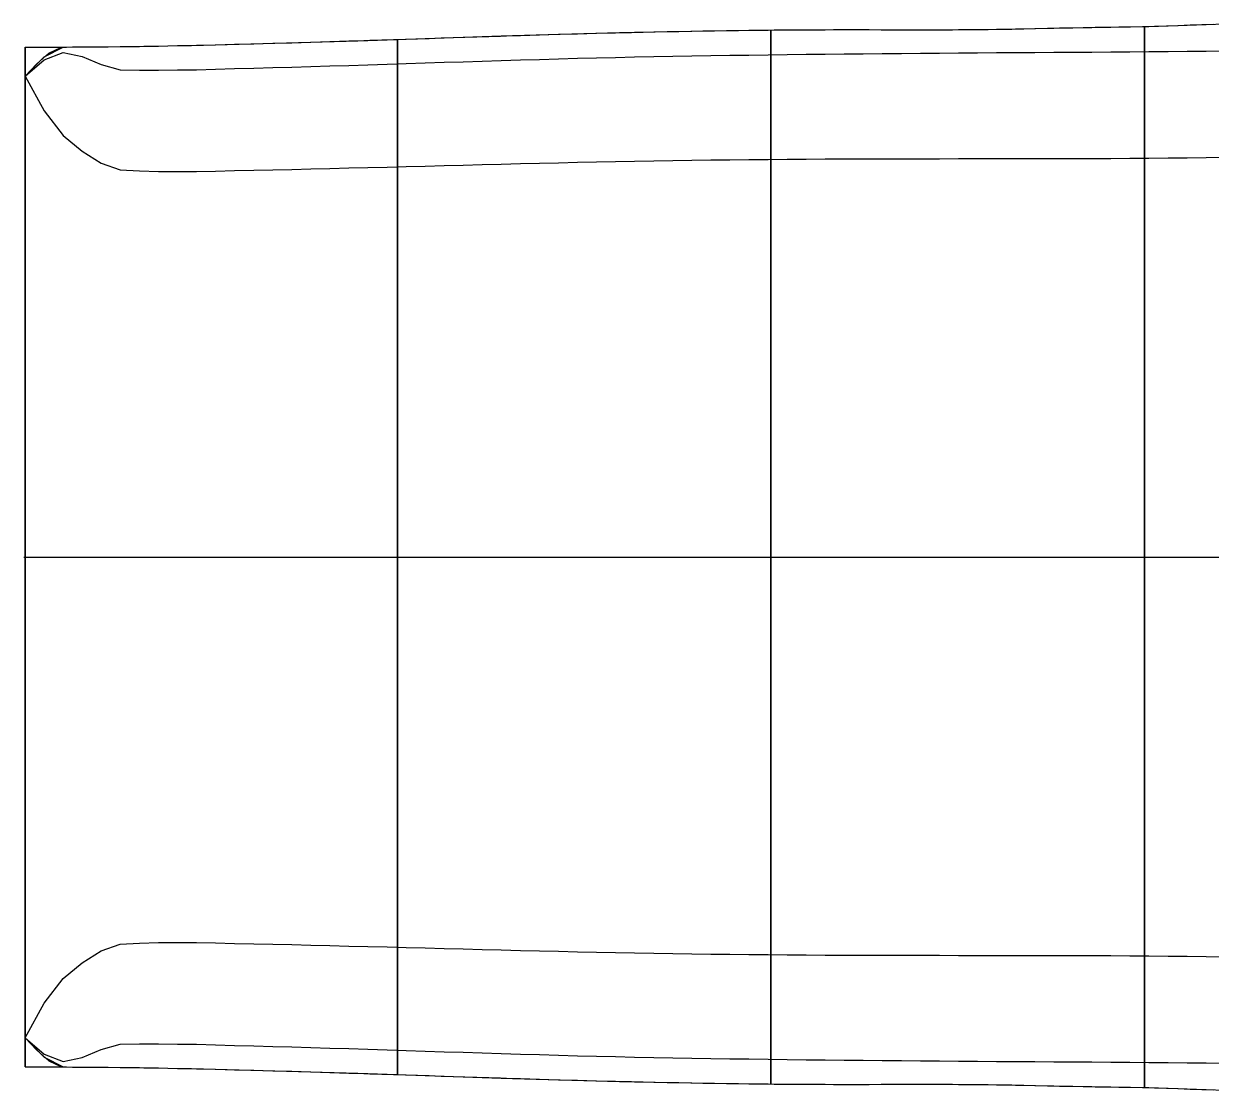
# Model space of a CAD drawing. Header units: millimetres. Extents: x 0 to 1780, y 0 to 425.
# Drawn here: x 0 to 445, y 12.6 to 412.4 of the extents above; entities that cross this region are included whole.
import ezdxf

# ---------------------------------------------------------------- set-up
doc = ezdxf.new("R2010")
doc.units = ezdxf.units.MM
for name, color, linetype in [('HULL_LONGITUDINAL_LINES', 7, 'Continuous'), ('HULL_SHEER', 3, 'Continuous'), ('HULL_STATION_LINES', 8, 'Continuous'), ('HULL_WATERLINES', 4, 'Continuous'), ('REFERENCE_CENTERLINE', 6, 'Continuous')]:
    doc.layers.add(name, color=color, linetype=linetype)

msp = doc.modelspace()

# ---------------------------------------------------------------- linework, layer by layer
at = {"layer": 'HULL_LONGITUDINAL_LINES'}
for points in [[(0.5, 392.76, 107.87), (7.64, 399.92, 100.07), (14.78, 403.58, 95.05), (21.92, 403.68, 92.77), (29.05, 403.73, 91.14), (36.19, 403.78, 90.34), (43.33, 403.87, 90.21), (50.47, 404, 90.14), (57.61, 404.14, 90.1), (64.75, 404.29, 90.08), (71.89, 404.46, 90.07), (79.02, 404.64, 90.07), (86.16, 404.82, 90.06), (93.3, 405.02, 90.04), (100.44, 405.23, 90.03), (107.58, 405.44, 90.02), (114.72, 405.66, 90.01), (121.86, 405.89, 89.99), (128.99, 406.12, 89.98), (136.13, 406.36, 89.97), (143.27, 406.59, 89.95), (150.41, 406.83, 89.94), (157.55, 407.07, 89.92), (164.69, 407.3, 89.91), (171.83, 407.53, 89.9), (178.96, 407.76, 89.88), (186.1, 407.98, 89.87), (193.24, 408.2, 89.86), (200.38, 408.4, 89.85), (207.52, 408.6, 89.83), (214.66, 408.79, 89.82), (221.8, 408.97, 89.81), (228.93, 409.14, 89.8), (236.07, 409.3, 89.79), (243.21, 409.44, 89.79), (250.35, 409.58, 89.78), (257.49, 409.7, 89.77), (264.63, 409.81, 89.76), (271.77, 409.91, 89.76), (278.9, 409.99, 89.75), (286.04, 410.05, 89.75), (293.18, 410.1, 89.75), (300.32, 410.13, 89.74), (307.46, 410.15, 89.74), (314.6, 410.14, 89.74), (321.73, 410.13, 89.73), (328.87, 410.13, 89.73), (336.01, 410.13, 89.73), (343.15, 410.13, 89.73), (350.29, 410.14, 89.73), (357.43, 410.17, 89.73), (364.57, 410.27, 89.73), (371.7, 410.41, 89.73), (378.84, 410.54, 89.73), (385.98, 410.71, 89.73), (393.12, 410.87, 89.73), (400.26, 410.99, 89.73), (407.4, 411.11, 89.73), (414.54, 411.23, 89.73), (421.67, 411.38, 89.73), (428.81, 411.6, 89.73), (435.95, 411.85, 89.73), (443.09, 412.1, 89.73), (450.23, 412.35, 89.73)], [(0.5, 392.76, 149.38), (7.64, 399.92, 145.12), (14.78, 403.58, 142.39), (21.92, 403.68, 141.14), (29.05, 403.73, 140.25), (36.19, 403.78, 139.82), (43.33, 403.87, 139.75), (50.47, 404, 139.71), (57.61, 404.14, 139.69), (64.75, 404.29, 139.68), (71.89, 404.46, 139.67), (79.02, 404.64, 139.67), (86.16, 404.82, 139.66), (93.3, 405.02, 139.66), (100.44, 405.23, 139.65), (107.58, 405.44, 139.64), (114.72, 405.66, 139.64), (121.86, 405.89, 139.63), (128.99, 406.12, 139.62), (136.13, 406.36, 139.62), (143.27, 406.59, 139.61), (150.41, 406.83, 139.6), (157.55, 407.07, 139.59), (164.69, 407.3, 139.59), (171.83, 407.53, 139.58), (178.96, 407.76, 139.57), (186.1, 407.98, 139.56), (193.24, 408.2, 139.56), (200.38, 408.4, 139.55), (207.52, 408.6, 139.54), (214.66, 408.79, 139.54), (221.8, 408.97, 139.53), (228.93, 409.14, 139.53), (236.07, 409.3, 139.52), (243.21, 409.44, 139.52), (250.35, 409.58, 139.51), (257.49, 409.7, 139.51), (264.63, 409.81, 139.51), (271.77, 409.91, 139.5), (278.9, 409.99, 139.5), (286.04, 410.05, 139.5), (293.18, 410.1, 139.49), (300.32, 410.13, 139.49), (307.46, 410.15, 139.49), (314.6, 410.14, 139.49), (321.73, 410.13, 139.49), (328.87, 410.13, 139.49), (336.01, 410.13, 139.49), (343.15, 410.13, 139.49), (350.29, 410.14, 139.49), (357.43, 410.17, 139.49), (364.57, 410.27, 139.49), (371.7, 410.41, 139.49), (378.84, 410.54, 139.49), (385.98, 410.71, 139.49), (393.12, 410.87, 139.49), (400.26, 410.99, 139.49), (407.4, 411.11, 139.49), (414.54, 411.23, 139.49), (421.67, 411.38, 139.49), (428.81, 411.6, 139.49), (435.95, 411.85, 139.49), (443.09, 412.1, 139.49), (450.23, 412.35, 139.49)], [(0.5, 403.5, 190.89), (7.64, 403.54, 190.18), (14.78, 403.59, 189.73), (21.92, 403.68, 189.52), (29.05, 403.73, 189.37), (36.19, 403.78, 189.3), (43.33, 403.87, 189.29), (50.47, 404, 189.28), (57.61, 404.14, 189.28), (64.75, 404.29, 189.28), (71.89, 404.46, 189.27), (79.02, 404.64, 189.27), (86.16, 404.82, 189.27), (93.3, 405.02, 189.27), (100.44, 405.23, 189.27), (107.58, 405.44, 189.27), (114.72, 405.66, 189.27), (121.86, 405.89, 189.27), (128.99, 406.12, 189.27), (136.13, 406.36, 189.26), (143.27, 406.59, 189.26), (150.41, 406.83, 189.26), (157.55, 407.07, 189.26), (164.69, 407.3, 189.26), (171.83, 407.53, 189.26), (178.96, 407.76, 189.26), (186.1, 407.98, 189.26), (193.24, 408.2, 189.26), (200.38, 408.4, 189.25), (207.52, 408.6, 189.25), (214.66, 408.79, 189.25), (221.8, 408.97, 189.25), (228.93, 409.14, 189.25), (236.07, 409.3, 189.25), (243.21, 409.44, 189.25), (250.35, 409.58, 189.25), (257.49, 409.7, 189.25), (264.63, 409.81, 189.25), (271.77, 409.91, 189.25), (278.9, 409.99, 189.25), (286.04, 410.05, 189.25), (293.18, 410.1, 189.24), (300.32, 410.13, 189.24), (307.46, 410.15, 189.24), (314.6, 410.14, 189.24), (321.73, 410.13, 189.24), (328.87, 410.13, 189.24), (336.01, 410.13, 189.24), (343.15, 410.13, 189.24), (350.29, 410.14, 189.24), (357.43, 410.17, 189.24), (364.57, 410.27, 189.24), (371.7, 410.41, 189.24), (378.84, 410.54, 189.24), (385.98, 410.71, 189.24), (393.12, 410.87, 189.24), (400.26, 410.99, 189.24), (407.4, 411.11, 189.24), (414.54, 411.23, 189.24), (421.67, 411.38, 189.24), (428.81, 411.6, 189.24), (435.95, 411.85, 189.24), (443.09, 412.1, 189.24), (450.23, 412.35, 189.24)], [(0.5, 392.76, 74.66), (7.64, 398.82, 64.02), (14.78, 401.55, 57.17), (21.92, 400.08, 54.07), (29.05, 397.07, 51.84), (36.19, 395.06, 50.75), (43.33, 395, 50.58), (50.47, 395.01, 50.48), (57.61, 395.04, 50.42), (64.75, 395.11, 50.4), (71.89, 395.29, 50.39), (79.02, 395.52, 50.38), (86.16, 395.71, 50.37), (93.3, 395.91, 50.35), (100.44, 396.11, 50.34), (107.58, 396.32, 50.32), (114.72, 396.53, 50.3), (121.86, 396.75, 50.28), (128.99, 396.98, 50.27), (136.13, 397.21, 50.25), (143.27, 397.44, 50.23), (150.41, 397.67, 50.21), (157.55, 397.9, 50.19), (164.69, 398.13, 50.17), (171.83, 398.36, 50.15), (178.96, 398.58, 50.13), (186.1, 398.79, 50.12), (193.24, 399, 50.1), (200.38, 399.2, 50.08), (207.52, 399.39, 50.07), (214.66, 399.57, 50.05), (221.8, 399.74, 50.04), (228.93, 399.9, 50.02), (236.07, 400.05, 50.01), (243.21, 400.18, 50), (250.35, 400.31, 49.99), (257.49, 400.43, 49.98), (264.63, 400.53, 49.97), (271.77, 400.63, 49.96), (278.9, 400.73, 49.96), (286.04, 400.82, 49.95), (293.18, 400.9, 49.95), (300.32, 400.97, 49.94), (307.46, 401.05, 49.94), (314.6, 401.12, 49.93), (321.73, 401.19, 49.93), (328.87, 401.25, 49.93), (336.01, 401.31, 49.93), (343.15, 401.37, 49.93), (350.29, 401.42, 49.93), (357.43, 401.47, 49.93), (364.57, 401.52, 49.93), (371.7, 401.56, 49.93), (378.84, 401.61, 49.93), (385.98, 401.65, 49.93), (393.12, 401.69, 49.93), (400.26, 401.73, 49.93), (407.4, 401.78, 49.93), (414.54, 401.83, 49.93), (421.67, 401.89, 49.93), (428.81, 401.95, 49.93), (435.95, 402.02, 49.93), (443.09, 402.09, 49.93), (450.23, 402.18, 49.93)], [(0.5, 392.76, 49.75), (7.64, 379.73, 36.98), (14.78, 370.45, 28.77), (21.92, 364.62, 25.05), (29.05, 360.04, 22.37), (36.19, 357.66, 21.06), (43.33, 357.26, 20.85), (50.47, 357.03, 20.73), (57.61, 356.92, 20.67), (64.75, 356.95, 20.64), (71.89, 357.1, 20.63), (79.02, 357.29, 20.62), (86.16, 357.45, 20.6), (93.3, 357.6, 20.58), (100.44, 357.77, 20.56), (107.58, 357.93, 20.54), (114.72, 358.11, 20.52), (121.86, 358.29, 20.5), (128.99, 358.47, 20.48), (136.13, 358.65, 20.46), (143.27, 358.84, 20.43), (150.41, 359.02, 20.41), (157.55, 359.21, 20.39), (164.69, 359.4, 20.37), (171.83, 359.58, 20.34), (178.96, 359.76, 20.32), (186.1, 359.93, 20.3), (193.24, 360.1, 20.28), (200.38, 360.26, 20.26), (207.52, 360.42, 20.24), (214.66, 360.57, 20.22), (221.8, 360.71, 20.21), (228.93, 360.84, 20.19), (236.07, 360.97, 20.18), (243.21, 361.08, 20.16), (250.35, 361.19, 20.15), (257.49, 361.29, 20.14), (264.63, 361.38, 20.13), (271.77, 361.46, 20.12), (278.9, 361.53, 20.11), (286.04, 361.59, 20.1), (293.18, 361.64, 20.1), (300.32, 361.69, 20.09), (307.46, 361.72, 20.09), (314.6, 361.75, 20.08), (321.73, 361.77, 20.08), (328.87, 361.78, 20.08), (336.01, 361.78, 20.07), (343.15, 361.78, 20.07), (350.29, 361.79, 20.07), (357.43, 361.79, 20.07), (364.57, 361.8, 20.07), (371.7, 361.81, 20.07), (378.84, 361.82, 20.07), (385.98, 361.83, 20.07), (393.12, 361.85, 20.07), (400.26, 361.87, 20.08), (407.4, 361.9, 20.08), (414.54, 361.93, 20.08), (421.67, 361.98, 20.08), (428.81, 362.04, 20.08), (435.95, 362.12, 20.08), (443.09, 362.21, 20.08), (450.23, 362.3, 20.08)], [(0.5, 32.24, 49.75), (7.64, 45.27, 36.98), (14.78, 54.55, 28.77), (21.92, 60.38, 25.05), (29.05, 64.96, 22.37), (36.19, 67.34, 21.06), (43.33, 67.74, 20.85), (50.47, 67.97, 20.73), (57.61, 68.08, 20.67), (64.75, 68.05, 20.64), (71.89, 67.9, 20.63), (79.02, 67.71, 20.62), (86.16, 67.55, 20.6), (93.3, 67.4, 20.58), (100.44, 67.23, 20.56), (107.58, 67.07, 20.54), (114.72, 66.89, 20.52), (121.86, 66.71, 20.5), (128.99, 66.53, 20.48), (136.13, 66.35, 20.46), (143.27, 66.16, 20.43), (150.41, 65.98, 20.41), (157.55, 65.79, 20.39), (164.69, 65.6, 20.37), (171.83, 65.42, 20.34), (178.96, 65.24, 20.32), (186.1, 65.07, 20.3), (193.24, 64.9, 20.28), (200.38, 64.74, 20.26), (207.52, 64.58, 20.24), (214.66, 64.43, 20.22), (221.8, 64.29, 20.21), (228.93, 64.16, 20.19), (236.07, 64.03, 20.18), (243.21, 63.92, 20.16), (250.35, 63.81, 20.15), (257.49, 63.71, 20.14), (264.63, 63.62, 20.13), (271.77, 63.54, 20.12), (278.9, 63.47, 20.11), (286.04, 63.41, 20.1), (293.18, 63.36, 20.1), (300.32, 63.31, 20.09), (307.46, 63.28, 20.09), (314.6, 63.25, 20.08), (321.73, 63.23, 20.08), (328.87, 63.22, 20.08), (336.01, 63.22, 20.07), (343.15, 63.22, 20.07), (350.29, 63.21, 20.07), (357.43, 63.21, 20.07), (364.57, 63.2, 20.07), (371.7, 63.19, 20.07), (378.84, 63.18, 20.07), (385.98, 63.17, 20.07), (393.12, 63.15, 20.07), (400.26, 63.13, 20.08), (407.4, 63.1, 20.08), (414.54, 63.07, 20.08), (421.67, 63.02, 20.08), (428.81, 62.96, 20.08), (435.95, 62.88, 20.08), (443.09, 62.79, 20.08), (450.23, 62.7, 20.08)], [(0.5, 32.24, 74.66), (7.64, 26.18, 64.02), (14.78, 23.45, 57.17), (21.92, 24.92, 54.07), (29.05, 27.93, 51.84), (36.19, 29.94, 50.75), (43.33, 30, 50.58), (50.47, 29.99, 50.48), (57.61, 29.96, 50.42), (64.75, 29.89, 50.4), (71.89, 29.71, 50.39), (79.02, 29.48, 50.38), (86.16, 29.29, 50.37), (93.3, 29.09, 50.35), (100.44, 28.89, 50.34), (107.58, 28.68, 50.32), (114.72, 28.47, 50.3), (121.86, 28.25, 50.28), (128.99, 28.02, 50.27), (136.13, 27.79, 50.25), (143.27, 27.56, 50.23), (150.41, 27.33, 50.21), (157.55, 27.1, 50.19), (164.69, 26.87, 50.17), (171.83, 26.64, 50.15), (178.96, 26.42, 50.13), (186.1, 26.21, 50.12), (193.24, 26, 50.1), (200.38, 25.8, 50.08), (207.52, 25.61, 50.07), (214.66, 25.43, 50.05), (221.8, 25.26, 50.04), (228.93, 25.1, 50.02), (236.07, 24.95, 50.01), (243.21, 24.82, 50), (250.35, 24.69, 49.99), (257.49, 24.57, 49.98), (264.63, 24.47, 49.97), (271.77, 24.37, 49.96), (278.9, 24.27, 49.96), (286.04, 24.18, 49.95), (293.18, 24.1, 49.95), (300.32, 24.03, 49.94), (307.46, 23.95, 49.94), (314.6, 23.88, 49.93), (321.73, 23.81, 49.93), (328.87, 23.75, 49.93), (336.01, 23.69, 49.93), (343.15, 23.63, 49.93), (350.29, 23.58, 49.93), (357.43, 23.53, 49.93), (364.57, 23.48, 49.93), (371.7, 23.44, 49.93), (378.84, 23.39, 49.93), (385.98, 23.35, 49.93), (393.12, 23.31, 49.93), (400.26, 23.27, 49.93), (407.4, 23.22, 49.93), (414.54, 23.17, 49.93), (421.67, 23.11, 49.93), (428.81, 23.05, 49.93), (435.95, 22.98, 49.93), (443.09, 22.91, 49.93), (450.23, 22.82, 49.93)], [(0.5, 32.24, 107.87), (7.64, 25.08, 100.07), (14.78, 21.42, 95.05), (21.92, 21.32, 92.77), (29.05, 21.27, 91.14), (36.19, 21.22, 90.34), (43.33, 21.13, 90.21), (50.47, 21, 90.14), (57.61, 20.86, 90.1), (64.75, 20.71, 90.08), (71.89, 20.54, 90.07), (79.02, 20.36, 90.07), (86.16, 20.18, 90.06), (93.3, 19.98, 90.04), (100.44, 19.77, 90.03), (107.58, 19.56, 90.02), (114.72, 19.34, 90.01), (121.86, 19.11, 89.99), (128.99, 18.88, 89.98), (136.13, 18.64, 89.97), (143.27, 18.41, 89.95), (150.41, 18.17, 89.94), (157.55, 17.93, 89.92), (164.69, 17.7, 89.91), (171.83, 17.47, 89.9), (178.96, 17.24, 89.88), (186.1, 17.02, 89.87), (193.24, 16.8, 89.86), (200.38, 16.6, 89.85), (207.52, 16.4, 89.83), (214.66, 16.21, 89.82), (221.8, 16.03, 89.81), (228.93, 15.86, 89.8), (236.07, 15.7, 89.79), (243.21, 15.56, 89.79), (250.35, 15.42, 89.78), (257.49, 15.3, 89.77), (264.63, 15.19, 89.76), (271.77, 15.09, 89.76), (278.9, 15.01, 89.75), (286.04, 14.95, 89.75), (293.18, 14.9, 89.75), (300.32, 14.87, 89.74), (307.46, 14.85, 89.74), (314.6, 14.86, 89.74), (321.73, 14.87, 89.73), (328.87, 14.87, 89.73), (336.01, 14.87, 89.73), (343.15, 14.87, 89.73), (350.29, 14.86, 89.73), (357.43, 14.83, 89.73), (364.57, 14.73, 89.73), (371.7, 14.59, 89.73), (378.84, 14.46, 89.73), (385.98, 14.29, 89.73), (393.12, 14.13, 89.73), (400.26, 14.01, 89.73), (407.4, 13.89, 89.73), (414.54, 13.77, 89.73), (421.67, 13.62, 89.73), (428.81, 13.4, 89.73), (435.95, 13.15, 89.73), (443.09, 12.9, 89.73), (450.23, 12.65, 89.73)], [(0.5, 32.24, 149.38), (7.64, 25.08, 145.12), (14.78, 21.42, 142.39), (21.92, 21.32, 141.14), (29.05, 21.27, 140.25), (36.19, 21.22, 139.82), (43.33, 21.13, 139.75), (50.47, 21, 139.71), (57.61, 20.86, 139.69), (64.75, 20.71, 139.68), (71.89, 20.54, 139.67), (79.02, 20.36, 139.67), (86.16, 20.18, 139.66), (93.3, 19.98, 139.66), (100.44, 19.77, 139.65), (107.58, 19.56, 139.64), (114.72, 19.34, 139.64), (121.86, 19.11, 139.63), (128.99, 18.88, 139.62), (136.13, 18.64, 139.62), (143.27, 18.41, 139.61), (150.41, 18.17, 139.6), (157.55, 17.93, 139.59), (164.69, 17.7, 139.59), (171.83, 17.47, 139.58), (178.96, 17.24, 139.57), (186.1, 17.02, 139.56), (193.24, 16.8, 139.56), (200.38, 16.6, 139.55), (207.52, 16.4, 139.54), (214.66, 16.21, 139.54), (221.8, 16.03, 139.53), (228.93, 15.86, 139.53), (236.07, 15.7, 139.52), (243.21, 15.56, 139.52), (250.35, 15.42, 139.51), (257.49, 15.3, 139.51), (264.63, 15.19, 139.51), (271.77, 15.09, 139.5), (278.9, 15.01, 139.5), (286.04, 14.95, 139.5), (293.18, 14.9, 139.49), (300.32, 14.87, 139.49), (307.46, 14.85, 139.49), (314.6, 14.86, 139.49), (321.73, 14.87, 139.49), (328.87, 14.87, 139.49), (336.01, 14.87, 139.49), (343.15, 14.87, 139.49), (350.29, 14.86, 139.49), (357.43, 14.83, 139.49), (364.57, 14.73, 139.49), (371.7, 14.59, 139.49), (378.84, 14.46, 139.49), (385.98, 14.29, 139.49), (393.12, 14.13, 139.49), (400.26, 14.01, 139.49), (407.4, 13.89, 139.49), (414.54, 13.77, 139.49), (421.67, 13.62, 139.49), (428.81, 13.4, 139.49), (435.95, 13.15, 139.49), (443.09, 12.9, 139.49), (450.23, 12.65, 139.49)], [(0.5, 21.5, 190.89), (7.64, 21.46, 190.18), (14.78, 21.41, 189.73), (21.92, 21.32, 189.52), (29.05, 21.27, 189.37), (36.19, 21.22, 189.3), (43.33, 21.13, 189.29), (50.47, 21, 189.28), (57.61, 20.86, 189.28), (64.75, 20.71, 189.28), (71.89, 20.54, 189.27), (79.02, 20.36, 189.27), (86.16, 20.18, 189.27), (93.3, 19.98, 189.27), (100.44, 19.77, 189.27), (107.58, 19.56, 189.27), (114.72, 19.34, 189.27), (121.86, 19.11, 189.27), (128.99, 18.88, 189.27), (136.13, 18.64, 189.26), (143.27, 18.41, 189.26), (150.41, 18.17, 189.26), (157.55, 17.93, 189.26), (164.69, 17.7, 189.26), (171.83, 17.47, 189.26), (178.96, 17.24, 189.26), (186.1, 17.02, 189.26), (193.24, 16.8, 189.26), (200.38, 16.6, 189.25), (207.52, 16.4, 189.25), (214.66, 16.21, 189.25), (221.8, 16.03, 189.25), (228.93, 15.86, 189.25), (236.07, 15.7, 189.25), (243.21, 15.56, 189.25), (250.35, 15.42, 189.25), (257.49, 15.3, 189.25), (264.63, 15.19, 189.25), (271.77, 15.09, 189.25), (278.9, 15.01, 189.25), (286.04, 14.95, 189.25), (293.18, 14.9, 189.24), (300.32, 14.87, 189.24), (307.46, 14.85, 189.24), (314.6, 14.86, 189.24), (321.73, 14.87, 189.24), (328.87, 14.87, 189.24), (336.01, 14.87, 189.24), (343.15, 14.87, 189.24), (350.29, 14.86, 189.24), (357.43, 14.83, 189.24), (364.57, 14.73, 189.24), (371.7, 14.59, 189.24), (378.84, 14.46, 189.24), (385.98, 14.29, 189.24), (393.12, 14.13, 189.24), (400.26, 14.01, 189.24), (407.4, 13.89, 189.24), (414.54, 13.77, 189.24), (421.67, 13.62, 189.24), (428.81, 13.4, 189.24), (435.95, 13.15, 189.24), (443.09, 12.9, 189.24), (450.23, 12.65, 189.24)]]:
    msp.add_polyline3d(points, dxfattribs=at)
at = {"layer": 'HULL_SHEER'}
for points in [[(0.5, 403.52, 199.19), (7.64, 403.55, 199.19), (14.78, 403.59, 199.19), (21.92, 403.68, 199.19), (29.05, 403.73, 199.19), (36.19, 403.78, 199.19), (43.33, 403.87, 199.19), (50.47, 404, 199.19), (57.61, 404.14, 199.19), (64.75, 404.29, 199.19), (71.89, 404.46, 199.19), (79.02, 404.64, 199.19), (86.16, 404.82, 199.19), (93.3, 405.02, 199.19), (100.44, 405.23, 199.19), (107.58, 405.44, 199.19), (114.72, 405.66, 199.19), (121.86, 405.89, 199.19), (128.99, 406.12, 199.19), (136.13, 406.36, 199.19), (143.27, 406.59, 199.19), (150.41, 406.83, 199.19), (157.55, 407.07, 199.19), (164.69, 407.3, 199.19), (171.83, 407.53, 199.19), (178.96, 407.76, 199.19), (186.1, 407.98, 199.19), (193.24, 408.2, 199.19), (200.38, 408.4, 199.19), (207.52, 408.6, 199.19), (214.66, 408.79, 199.19), (221.8, 408.97, 199.19), (228.93, 409.14, 199.19), (236.07, 409.3, 199.19), (243.21, 409.44, 199.19), (250.35, 409.58, 199.19), (257.49, 409.7, 199.19), (264.63, 409.81, 199.19), (271.77, 409.91, 199.19), (278.9, 409.99, 199.19), (286.04, 410.05, 199.19), (293.18, 410.1, 199.19), (300.32, 410.13, 199.19), (307.46, 410.15, 199.19), (314.6, 410.14, 199.19), (321.73, 410.13, 199.19), (328.87, 410.13, 199.19), (336.01, 410.13, 199.19), (343.15, 410.13, 199.19), (350.29, 410.14, 199.19), (357.43, 410.17, 199.19), (364.57, 410.27, 199.19), (371.7, 410.41, 199.19), (378.84, 410.54, 199.19), (385.98, 410.71, 199.19), (393.12, 410.87, 199.19), (400.26, 410.99, 199.19), (407.4, 411.11, 199.19), (414.54, 411.23, 199.19), (421.67, 411.38, 199.19), (428.81, 411.6, 199.19), (435.95, 411.85, 199.19), (443.09, 412.1, 199.19), (450.23, 412.35, 199.19)], [(0.5, 21.48, 199.19), (7.64, 21.45, 199.19), (14.78, 21.41, 199.19), (21.92, 21.32, 199.19), (29.05, 21.27, 199.19), (36.19, 21.22, 199.19), (43.33, 21.13, 199.19), (50.47, 21, 199.19), (57.61, 20.86, 199.19), (64.75, 20.71, 199.19), (71.89, 20.54, 199.19), (79.02, 20.36, 199.19), (86.16, 20.18, 199.19), (93.3, 19.98, 199.19), (100.44, 19.77, 199.19), (107.58, 19.56, 199.19), (114.72, 19.34, 199.19), (121.86, 19.11, 199.19), (128.99, 18.88, 199.19), (136.13, 18.64, 199.19), (143.27, 18.41, 199.19), (150.41, 18.17, 199.19), (157.55, 17.93, 199.19), (164.69, 17.7, 199.19), (171.83, 17.47, 199.19), (178.96, 17.24, 199.19), (186.1, 17.02, 199.19), (193.24, 16.8, 199.19), (200.38, 16.6, 199.19), (207.52, 16.4, 199.19), (214.66, 16.21, 199.19), (221.8, 16.03, 199.19), (228.93, 15.86, 199.19), (236.07, 15.7, 199.19), (243.21, 15.56, 199.19), (250.35, 15.42, 199.19), (257.49, 15.3, 199.19), (264.63, 15.19, 199.19), (271.77, 15.09, 199.19), (278.9, 15.01, 199.19), (286.04, 14.95, 199.19), (293.18, 14.9, 199.19), (300.32, 14.87, 199.19), (307.46, 14.85, 199.19), (314.6, 14.86, 199.19), (321.73, 14.87, 199.19), (328.87, 14.87, 199.19), (336.01, 14.87, 199.19), (343.15, 14.87, 199.19), (350.29, 14.86, 199.19), (357.43, 14.83, 199.19), (364.57, 14.73, 199.19), (371.7, 14.59, 199.19), (378.84, 14.46, 199.19), (385.98, 14.29, 199.19), (393.12, 14.13, 199.19), (400.26, 14.01, 199.19), (407.4, 13.89, 199.19), (414.54, 13.77, 199.19), (421.67, 13.62, 199.19), (428.81, 13.4, 199.19), (435.95, 13.15, 199.19), (443.09, 12.9, 199.19), (450.23, 12.65, 199.19)]]:
    msp.add_polyline3d(points, dxfattribs=at)
at = {"layer": 'HULL_STATION_LINES'}
for points in [[(280, 212.59, 0.21), (280, 301.65, 4.84), (280, 321.26, 9.46), (280, 339.75, 14.09), (280, 358.27, 18.72), (280, 369.15, 23.35), (280, 376.04, 27.97), (280, 382.32, 32.6), (280, 388.08, 37.23), (280, 393.16, 41.86), (280, 397.67, 46.48), (280, 401.77, 51.11), (280, 405.69, 55.74), (280, 410, 60.37), (280, 410, 65), (280, 410, 69.62), (280, 410, 74.25), (280, 410, 78.88), (280, 410, 83.51), (280, 410, 88.13), (280, 410, 92.76), (280, 410, 97.39), (280, 410, 102.02), (280, 410, 106.64), (280, 410, 111.27), (280, 410, 115.9), (280, 410, 120.53), (280, 410, 125.15), (280, 410, 129.78), (280, 410, 134.41), (280, 410, 139.04), (280, 410, 143.66), (280, 410, 148.29), (280, 410, 152.92), (280, 410, 157.55), (280, 410, 162.17), (280, 410, 166.8), (280, 410, 171.43), (280, 410, 176.06), (280, 410, 180.68), (280, 410, 185.31), (280, 410, 189.94), (280, 410, 194.57), (280, 410, 199.19), (280, 15, 199.19), (280, 15, 194.57), (280, 15, 189.94), (280, 15, 185.31), (280, 15, 180.68), (280, 15, 176.06), (280, 15, 171.43), (280, 15, 166.8), (280, 15, 162.17), (280, 15, 157.55), (280, 15, 152.92), (280, 15, 148.29), (280, 15, 143.66), (280, 15, 139.04), (280, 15, 134.41), (280, 15, 129.78), (280, 15, 125.15), (280, 15, 120.53), (280, 15, 115.9), (280, 15, 111.27), (280, 15, 106.64), (280, 15, 102.02), (280, 15, 97.39), (280, 15, 92.76), (280, 15, 88.13), (280, 15, 83.51), (280, 15, 78.88), (280, 15, 74.25), (280, 15, 69.62), (280, 15, 65), (280, 15, 60.37), (280, 19.31, 55.74), (280, 23.23, 51.11), (280, 27.33, 46.48), (280, 31.84, 41.86), (280, 36.92, 37.23), (280, 42.68, 32.6), (280, 48.96, 27.97), (280, 55.85, 23.35), (280, 66.73, 18.72), (280, 85.25, 14.09), (280, 103.74, 9.46), (280, 123.35, 4.84), (280, 212.41, 0.21)], [(420, 212.6, 0.17), (420, 301.75, 4.8), (420, 321.52, 9.43), (420, 340.1, 14.06), (420, 358.71, 18.69), (420, 369.57, 23.32), (420, 376.91, 27.94), (420, 383.73, 32.57), (420, 389.58, 37.2), (420, 394.57, 41.83), (420, 398.93, 46.46), (420, 402.85, 51.09), (420, 406.64, 55.71), (420, 411.1, 60.34), (420, 411.34, 64.97), (420, 411.34, 69.6), (420, 411.34, 74.23), (420, 411.34, 78.86), (420, 411.34, 83.49), (420, 411.34, 88.11), (420, 411.34, 92.74), (420, 411.34, 97.37), (420, 411.34, 102), (420, 411.34, 106.63), (420, 411.34, 111.26), (420, 411.34, 115.88), (420, 411.34, 120.51), (420, 411.34, 125.14), (420, 411.34, 129.77), (420, 411.34, 134.4), (420, 411.34, 139.03), (420, 411.34, 143.65), (420, 411.34, 148.28), (420, 411.34, 152.91), (420, 411.34, 157.54), (420, 411.34, 162.17), (420, 411.34, 166.8), (420, 411.34, 171.42), (420, 411.34, 176.05), (420, 411.34, 180.68), (420, 411.34, 185.31), (420, 411.34, 189.94), (420, 411.34, 194.57), (420, 411.34, 199.19), (420, 13.66, 199.19), (420, 13.66, 194.57), (420, 13.66, 189.94), (420, 13.66, 185.31), (420, 13.66, 180.68), (420, 13.66, 176.05), (420, 13.66, 171.42), (420, 13.66, 166.8), (420, 13.66, 162.17), (420, 13.66, 157.54), (420, 13.66, 152.91), (420, 13.66, 148.28), (420, 13.66, 143.65), (420, 13.66, 139.03), (420, 13.66, 134.4), (420, 13.66, 129.77), (420, 13.66, 125.14), (420, 13.66, 120.51), (420, 13.66, 115.88), (420, 13.66, 111.26), (420, 13.66, 106.63), (420, 13.66, 102), (420, 13.66, 97.37), (420, 13.66, 92.74), (420, 13.66, 88.11), (420, 13.66, 83.49), (420, 13.66, 78.86), (420, 13.66, 74.23), (420, 13.66, 69.6), (420, 13.66, 64.97), (420, 13.9, 60.34), (420, 18.36, 55.71), (420, 22.15, 51.09), (420, 26.07, 46.46), (420, 30.43, 41.83), (420, 35.42, 37.2), (420, 41.27, 32.57), (420, 48.09, 27.94), (420, 55.43, 23.32), (420, 66.29, 18.69), (420, 84.9, 14.06), (420, 103.48, 9.43), (420, 123.25, 4.8), (420, 212.4, 0.17)], [(140, 212.59, 0.58), (140, 299.99, 5.2), (140, 319.25, 9.82), (140, 337.39, 14.44), (140, 355.53, 19.06), (140, 366.27, 23.68), (140, 373.06, 28.3), (140, 379.24, 32.92), (140, 384.9, 37.53), (140, 389.88, 42.15), (140, 394.31, 46.77), (140, 398.34, 51.39), (140, 402.2, 56.01), (140, 406.49, 60.63), (140, 406.49, 65.25), (140, 406.49, 69.87), (140, 406.49, 74.49), (140, 406.49, 79.1), (140, 406.49, 83.72), (140, 406.49, 88.34), (140, 406.49, 92.96), (140, 406.49, 97.58), (140, 406.49, 102.2), (140, 406.49, 106.82), (140, 406.49, 111.44), (140, 406.49, 116.06), (140, 406.49, 120.67), (140, 406.49, 125.29), (140, 406.49, 129.91), (140, 406.49, 134.53), (140, 406.49, 139.15), (140, 406.49, 143.77), (140, 406.49, 148.39), (140, 406.49, 153.01), (140, 406.49, 157.62), (140, 406.49, 162.24), (140, 406.49, 166.86), (140, 406.49, 171.48), (140, 406.49, 176.1), (140, 406.49, 180.72), (140, 406.49, 185.34), (140, 406.49, 189.96), (140, 406.49, 194.58), (140, 406.49, 199.19), (140, 18.51, 199.19), (140, 18.51, 194.58), (140, 18.51, 189.96), (140, 18.51, 185.34), (140, 18.51, 180.72), (140, 18.51, 176.1), (140, 18.51, 171.48), (140, 18.51, 166.86), (140, 18.51, 162.24), (140, 18.51, 157.62), (140, 18.51, 153.01), (140, 18.51, 148.39), (140, 18.51, 143.77), (140, 18.51, 139.15), (140, 18.51, 134.53), (140, 18.51, 129.91), (140, 18.51, 125.29), (140, 18.51, 120.67), (140, 18.51, 116.06), (140, 18.51, 111.44), (140, 18.51, 106.82), (140, 18.51, 102.2), (140, 18.51, 97.58), (140, 18.51, 92.96), (140, 18.51, 88.34), (140, 18.51, 83.72), (140, 18.51, 79.1), (140, 18.51, 74.49), (140, 18.51, 69.87), (140, 18.51, 65.25), (140, 18.51, 60.63), (140, 22.8, 56.01), (140, 26.66, 51.39), (140, 30.69, 46.77), (140, 35.12, 42.15), (140, 40.1, 37.53), (140, 45.76, 32.92), (140, 51.94, 28.3), (140, 58.73, 23.68), (140, 69.47, 19.06), (140, 87.61, 14.44), (140, 105.75, 9.82), (140, 125.01, 5.2), (140, 212.41, 0.58)], [(0.5, 376.43, 33.15), (0.5, 381.29, 37.01), (0.5, 385.55, 40.87), (0.5, 389.33, 44.73), (0.5, 392.76, 48.59), (0.5, 392.76, 52.46), (0.5, 392.76, 56.32), (0.5, 392.76, 60.18), (0.5, 392.76, 64.04), (0.5, 392.76, 67.9), (0.5, 392.76, 71.76), (0.5, 392.76, 75.63), (0.5, 392.76, 79.49), (0.5, 392.76, 83.35), (0.5, 392.76, 87.21), (0.5, 392.76, 91.07), (0.5, 392.76, 94.93), (0.5, 392.76, 98.79), (0.5, 392.76, 102.66), (0.5, 392.76, 106.52), (0.5, 392.76, 110.38), (0.5, 392.76, 114.24), (0.5, 392.76, 118.1), (0.5, 392.76, 121.96), (0.5, 392.76, 125.83), (0.5, 392.76, 129.69), (0.5, 392.76, 133.55), (0.5, 392.76, 137.41), (0.5, 392.76, 141.27), (0.5, 392.76, 145.13), (0.5, 392.76, 148.99), (0.5, 392.76, 152.86), (0.5, 392.76, 156.72), (0.5, 392.76, 160.58), (0.5, 392.76, 164.44), (0.5, 392.76, 168.3), (0.5, 392.76, 172.16), (0.5, 403.3, 176.03), (0.5, 403.35, 179.89), (0.5, 403.4, 183.75), (0.5, 403.45, 187.61), (0.5, 403.51, 191.47), (0.5, 403.52, 195.33), (0.5, 403.52, 199.19), (0.5, 21.48, 199.19), (0.5, 21.48, 195.33), (0.5, 21.49, 191.47), (0.5, 21.55, 187.61), (0.5, 21.6, 183.75), (0.5, 21.65, 179.89), (0.5, 21.7, 176.03), (0.5, 32.24, 172.16), (0.5, 32.24, 168.3), (0.5, 32.24, 164.44), (0.5, 32.24, 160.58), (0.5, 32.24, 156.72), (0.5, 32.24, 152.86), (0.5, 32.24, 148.99), (0.5, 32.24, 145.13), (0.5, 32.24, 141.27), (0.5, 32.24, 137.41), (0.5, 32.24, 133.55), (0.5, 32.24, 129.69), (0.5, 32.24, 125.83), (0.5, 32.24, 121.96), (0.5, 32.24, 118.1), (0.5, 32.24, 114.24), (0.5, 32.24, 110.38), (0.5, 32.24, 106.52), (0.5, 32.24, 102.66), (0.5, 32.24, 98.79), (0.5, 32.24, 94.93), (0.5, 32.24, 91.07), (0.5, 32.24, 87.21), (0.5, 32.24, 83.35), (0.5, 32.24, 79.49), (0.5, 32.24, 75.63), (0.5, 32.24, 71.76), (0.5, 32.24, 67.9), (0.5, 32.24, 64.04), (0.5, 32.24, 60.18), (0.5, 32.24, 56.32), (0.5, 32.24, 52.46), (0.5, 32.24, 48.59), (0.5, 35.67, 44.73), (0.5, 39.45, 40.87), (0.5, 43.71, 37.01), (0.5, 48.57, 33.15)]]:
    msp.add_polyline3d(points, close=True, dxfattribs=at)
at = {"layer": 'HULL_WATERLINES'}
for points in [[(0.5, 392.76, 74), (4.95, 397.3, 74), (9.41, 401.33, 74), (13.86, 403.47, 74), (18.32, 403.64, 74), (22.77, 403.69, 74), (27.23, 403.72, 74), (31.68, 403.74, 74), (36.14, 403.78, 74), (40.59, 403.83, 74), (45.05, 403.9, 74), (49.5, 403.98, 74), (53.96, 404.07, 74), (58.41, 404.16, 74), (62.87, 404.25, 74), (67.32, 404.35, 74), (71.78, 404.45, 74), (76.23, 404.56, 74), (80.69, 404.68, 74), (85.14, 404.79, 74), (89.6, 404.92, 74), (94.05, 405.04, 74), (98.51, 405.17, 74), (102.96, 405.3, 74), (107.42, 405.44, 74), (111.87, 405.58, 74), (116.33, 405.72, 74), (120.78, 405.86, 74), (125.24, 406, 74), (129.69, 406.15, 74), (134.15, 406.29, 74), (138.6, 406.44, 74), (143.06, 406.59, 74), (147.51, 406.74, 74), (151.97, 406.88, 74), (156.42, 407.03, 74), (160.88, 407.18, 74), (165.33, 407.32, 74), (169.79, 407.47, 74), (174.24, 407.61, 74), (178.7, 407.75, 74), (183.15, 407.89, 74), (187.61, 408.03, 74), (192.06, 408.16, 74), (196.52, 408.29, 74), (200.97, 408.42, 74), (205.42, 408.55, 74), (209.88, 408.67, 74), (214.33, 408.79, 74), (218.79, 408.9, 74), (223.24, 409.01, 74), (227.7, 409.11, 74), (232.15, 409.21, 74), (236.61, 409.31, 74), (241.06, 409.4, 74), (245.52, 409.49, 74), (249.97, 409.57, 74), (254.43, 409.65, 74), (258.88, 409.72, 74), (263.34, 409.79, 74), (267.79, 409.85, 74), (272.25, 409.91, 74), (276.7, 409.97, 74), (281.16, 410.01, 74), (285.61, 410.05, 74), (290.07, 410.08, 74), (294.52, 410.1, 74), (298.98, 410.13, 74), (303.43, 410.14, 74), (307.89, 410.15, 74), (312.34, 410.14, 74), (316.8, 410.14, 74), (321.25, 410.13, 74), (325.71, 410.13, 74), (330.16, 410.13, 74), (334.62, 410.13, 74), (339.07, 410.13, 74), (343.53, 410.13, 74), (347.98, 410.13, 74), (352.44, 410.14, 74), (356.89, 410.16, 74), (361.35, 410.22, 74), (365.8, 410.29, 74), (370.26, 410.38, 74), (374.71, 410.46, 74), (379.17, 410.55, 74), (383.62, 410.66, 74), (388.08, 410.76, 74), (392.53, 410.86, 74), (396.98, 410.93, 74), (401.44, 411.01, 74), (405.89, 411.08, 74), (410.35, 411.15, 74), (414.8, 411.23, 74), (419.26, 411.32, 74), (423.71, 411.44, 74), (428.17, 411.58, 74), (432.62, 411.73, 74), (437.08, 411.89, 74), (441.53, 412.05, 74), (445.99, 412.2, 74)], [(0.5, 392.76, 79.76), (4.95, 397.39, 79.76), (9.41, 401.33, 79.76), (13.86, 403.47, 79.76), (18.32, 403.64, 79.76), (22.77, 403.69, 79.76), (27.23, 403.72, 79.76), (31.68, 403.74, 79.76), (36.14, 403.78, 79.76), (40.59, 403.83, 79.76), (45.05, 403.9, 79.76), (49.5, 403.98, 79.76), (53.96, 404.07, 79.76), (58.41, 404.16, 79.76), (62.87, 404.25, 79.76), (67.32, 404.35, 79.76), (71.78, 404.45, 79.76), (76.23, 404.56, 79.76), (80.69, 404.68, 79.76), (85.14, 404.79, 79.76), (89.6, 404.92, 79.76), (94.05, 405.04, 79.76), (98.51, 405.17, 79.76), (102.96, 405.3, 79.76), (107.42, 405.44, 79.76), (111.87, 405.58, 79.76), (116.33, 405.72, 79.76), (120.78, 405.86, 79.76), (125.24, 406, 79.76), (129.69, 406.15, 79.76), (134.15, 406.29, 79.76), (138.6, 406.44, 79.76), (143.06, 406.59, 79.76), (147.51, 406.74, 79.76), (151.97, 406.88, 79.76), (156.42, 407.03, 79.76), (160.88, 407.18, 79.76), (165.33, 407.32, 79.76), (169.79, 407.47, 79.76), (174.24, 407.61, 79.76), (178.7, 407.75, 79.76), (183.15, 407.89, 79.76), (187.61, 408.03, 79.76), (192.06, 408.16, 79.76), (196.52, 408.29, 79.76), (200.97, 408.42, 79.76), (205.42, 408.55, 79.76), (209.88, 408.67, 79.76), (214.33, 408.79, 79.76), (218.79, 408.9, 79.76), (223.24, 409.01, 79.76), (227.7, 409.11, 79.76), (232.15, 409.21, 79.76), (236.61, 409.31, 79.76), (241.06, 409.4, 79.76), (245.52, 409.49, 79.76), (249.97, 409.57, 79.76), (254.43, 409.65, 79.76), (258.88, 409.72, 79.76), (263.34, 409.79, 79.76), (267.79, 409.85, 79.76), (272.25, 409.91, 79.76), (276.7, 409.97, 79.76), (281.16, 410.01, 79.76), (285.61, 410.05, 79.76), (290.07, 410.08, 79.76), (294.52, 410.1, 79.76), (298.98, 410.13, 79.76), (303.43, 410.14, 79.76), (307.89, 410.15, 79.76), (312.34, 410.14, 79.76), (316.8, 410.14, 79.76), (321.25, 410.13, 79.76), (325.71, 410.13, 79.76), (330.16, 410.13, 79.76), (334.62, 410.13, 79.76), (339.07, 410.13, 79.76), (343.53, 410.13, 79.76), (347.98, 410.13, 79.76), (352.44, 410.14, 79.76), (356.89, 410.16, 79.76), (361.35, 410.22, 79.76), (365.8, 410.29, 79.76), (370.26, 410.38, 79.76), (374.71, 410.46, 79.76), (379.17, 410.55, 79.76), (383.62, 410.66, 79.76), (388.08, 410.76, 79.76), (392.53, 410.86, 79.76), (396.98, 410.93, 79.76), (401.44, 411.01, 79.76), (405.89, 411.08, 79.76), (410.35, 411.15, 79.76), (414.8, 411.23, 79.76), (419.26, 411.32, 79.76), (423.71, 411.44, 79.76), (428.17, 411.58, 79.76), (432.62, 411.73, 79.76), (437.08, 411.89, 79.76), (441.53, 412.05, 79.76), (445.99, 412.2, 79.76)], [(0.5, 32.24, 74), (4.95, 27.7, 74), (9.41, 23.67, 74), (13.86, 21.53, 74), (18.32, 21.36, 74), (22.77, 21.31, 74), (27.23, 21.28, 74), (31.68, 21.26, 74), (36.14, 21.22, 74), (40.59, 21.17, 74), (45.05, 21.1, 74), (49.5, 21.02, 74), (53.96, 20.93, 74), (58.41, 20.84, 74), (62.87, 20.75, 74), (67.32, 20.65, 74), (71.78, 20.55, 74), (76.23, 20.44, 74), (80.69, 20.32, 74), (85.14, 20.21, 74), (89.6, 20.08, 74), (94.05, 19.96, 74), (98.51, 19.83, 74), (102.96, 19.7, 74), (107.42, 19.56, 74), (111.87, 19.42, 74), (116.33, 19.28, 74), (120.78, 19.14, 74), (125.24, 19, 74), (129.69, 18.85, 74), (134.15, 18.71, 74), (138.6, 18.56, 74), (143.06, 18.41, 74), (147.51, 18.26, 74), (151.97, 18.12, 74), (156.42, 17.97, 74), (160.88, 17.82, 74), (165.33, 17.68, 74), (169.79, 17.53, 74), (174.24, 17.39, 74), (178.7, 17.25, 74), (183.15, 17.11, 74), (187.61, 16.97, 74), (192.06, 16.84, 74), (196.52, 16.71, 74), (200.97, 16.58, 74), (205.42, 16.45, 74), (209.88, 16.33, 74), (214.33, 16.21, 74), (218.79, 16.1, 74), (223.24, 15.99, 74), (227.7, 15.89, 74), (232.15, 15.79, 74), (236.61, 15.69, 74), (241.06, 15.6, 74), (245.52, 15.51, 74), (249.97, 15.43, 74), (254.43, 15.35, 74), (258.88, 15.28, 74), (263.34, 15.21, 74), (267.79, 15.15, 74), (272.25, 15.09, 74), (276.7, 15.03, 74), (281.16, 14.99, 74), (285.61, 14.95, 74), (290.07, 14.92, 74), (294.52, 14.9, 74), (298.98, 14.87, 74), (303.43, 14.86, 74), (307.89, 14.85, 74), (312.34, 14.86, 74), (316.8, 14.86, 74), (321.25, 14.87, 74), (325.71, 14.87, 74), (330.16, 14.87, 74), (334.62, 14.87, 74), (339.07, 14.87, 74), (343.53, 14.87, 74), (347.98, 14.87, 74), (352.44, 14.86, 74), (356.89, 14.84, 74), (361.35, 14.78, 74), (365.8, 14.71, 74), (370.26, 14.62, 74), (374.71, 14.54, 74), (379.17, 14.45, 74), (383.62, 14.34, 74), (388.08, 14.24, 74), (392.53, 14.14, 74), (396.98, 14.07, 74), (401.44, 13.99, 74), (405.89, 13.92, 74), (410.35, 13.85, 74), (414.8, 13.77, 74), (419.26, 13.68, 74), (423.71, 13.56, 74), (428.17, 13.42, 74), (432.62, 13.27, 74), (437.08, 13.11, 74), (441.53, 12.95, 74), (445.99, 12.8, 74)], [(0.5, 32.24, 79.76), (4.95, 27.61, 79.76), (9.41, 23.67, 79.76), (13.86, 21.53, 79.76), (18.32, 21.36, 79.76), (22.77, 21.31, 79.76), (27.23, 21.28, 79.76), (31.68, 21.26, 79.76), (36.14, 21.22, 79.76), (40.59, 21.17, 79.76), (45.05, 21.1, 79.76), (49.5, 21.02, 79.76), (53.96, 20.93, 79.76), (58.41, 20.84, 79.76), (62.87, 20.75, 79.76), (67.32, 20.65, 79.76), (71.78, 20.55, 79.76), (76.23, 20.44, 79.76), (80.69, 20.32, 79.76), (85.14, 20.21, 79.76), (89.6, 20.08, 79.76), (94.05, 19.96, 79.76), (98.51, 19.83, 79.76), (102.96, 19.7, 79.76), (107.42, 19.56, 79.76), (111.87, 19.42, 79.76), (116.33, 19.28, 79.76), (120.78, 19.14, 79.76), (125.24, 19, 79.76), (129.69, 18.85, 79.76), (134.15, 18.71, 79.76), (138.6, 18.56, 79.76), (143.06, 18.41, 79.76), (147.51, 18.26, 79.76), (151.97, 18.12, 79.76), (156.42, 17.97, 79.76), (160.88, 17.82, 79.76), (165.33, 17.68, 79.76), (169.79, 17.53, 79.76), (174.24, 17.39, 79.76), (178.7, 17.25, 79.76), (183.15, 17.11, 79.76), (187.61, 16.97, 79.76), (192.06, 16.84, 79.76), (196.52, 16.71, 79.76), (200.97, 16.58, 79.76), (205.42, 16.45, 79.76), (209.88, 16.33, 79.76), (214.33, 16.21, 79.76), (218.79, 16.1, 79.76), (223.24, 15.99, 79.76), (227.7, 15.89, 79.76), (232.15, 15.79, 79.76), (236.61, 15.69, 79.76), (241.06, 15.6, 79.76), (245.52, 15.51, 79.76), (249.97, 15.43, 79.76), (254.43, 15.35, 79.76), (258.88, 15.28, 79.76), (263.34, 15.21, 79.76), (267.79, 15.15, 79.76), (272.25, 15.09, 79.76), (276.7, 15.03, 79.76), (281.16, 14.99, 79.76), (285.61, 14.95, 79.76), (290.07, 14.92, 79.76), (294.52, 14.9, 79.76), (298.98, 14.87, 79.76), (303.43, 14.86, 79.76), (307.89, 14.85, 79.76), (312.34, 14.86, 79.76), (316.8, 14.86, 79.76), (321.25, 14.87, 79.76), (325.71, 14.87, 79.76), (330.16, 14.87, 79.76), (334.62, 14.87, 79.76), (339.07, 14.87, 79.76), (343.53, 14.87, 79.76), (347.98, 14.87, 79.76), (352.44, 14.86, 79.76), (356.89, 14.84, 79.76), (361.35, 14.78, 79.76), (365.8, 14.71, 79.76), (370.26, 14.62, 79.76), (374.71, 14.54, 79.76), (379.17, 14.45, 79.76), (383.62, 14.34, 79.76), (388.08, 14.24, 79.76), (392.53, 14.14, 79.76), (396.98, 14.07, 79.76), (401.44, 13.99, 79.76), (405.89, 13.92, 79.76), (410.35, 13.85, 79.76), (414.8, 13.77, 79.76), (419.26, 13.68, 79.76), (423.71, 13.56, 79.76), (428.17, 13.42, 79.76), (432.62, 13.27, 79.76), (437.08, 13.11, 79.76), (441.53, 12.95, 79.76), (445.99, 12.8, 79.76)]]:
    msp.add_polyline3d(points, dxfattribs=at)
at = {"layer": 'REFERENCE_CENTERLINE'}
msp.add_line((0, 212.5), (1780, 212.5), dxfattribs=at)

doc.saveas('drawing.dxf')
